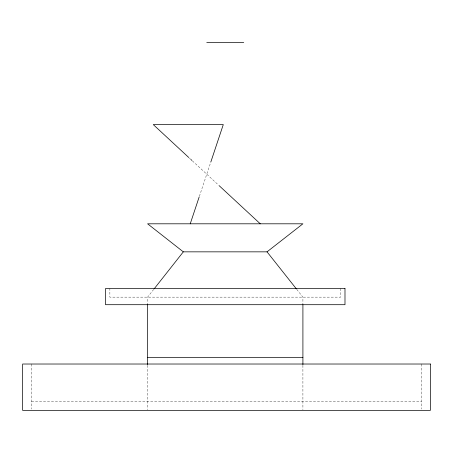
<?xml version="1.0" encoding="UTF-8"?>
<svg xmlns="http://www.w3.org/2000/svg" width="453" height="453" viewBox="0 0 453 453"><rect width="100%" height="100%" fill="white"/><g stroke="black" fill="none" stroke-linecap="round" stroke-linejoin="round"><path stroke-width="0.34" stroke-dasharray="2.27 1.7" d="M199.394 196.313L210.56 162.791M153.697 289.41L147.599 297.145L147.599 304.008M31.5 401.766L421.5 401.766M189.269 157.967L190.294 158.924M192.355 160.832L218.595 185.164M296.783 289.41L302.91 297.145L302.91 304.008M421.5 364.019L421.5 409.07M340.639 288.516L340.639 297.145L109.869 297.145L109.869 288.516M302.91 365.299L302.91 409.693M147.599 365.299L147.599 409.693M31.5 364.019L31.5 409.07"/><path stroke-width="0.68" d="M190.232 223.805L199.167 196.987M210.781 162.123L223.289 124.575L153.25 124.575L188.754 157.491M154.133 288.861L183.318 251.845L267.032 251.845L302.91 223.805L147.599 223.805L183.318 251.845M206.761 42.605L243.742 42.605M147.599 357.547L302.91 357.547M190.809 159.399L191.84 160.356M219.11 185.639L260.271 223.805M267.032 251.845L296.347 288.861M302.91 304.699L302.91 364.591M147.599 304.699L147.599 364.591M344.988 288.516L105.515 288.516L105.515 304.699L344.988 304.699L344.988 288.516M430.35 364.019L22.65 364.019L22.65 410.395L430.35 410.395L430.35 364.019"/></g></svg>
